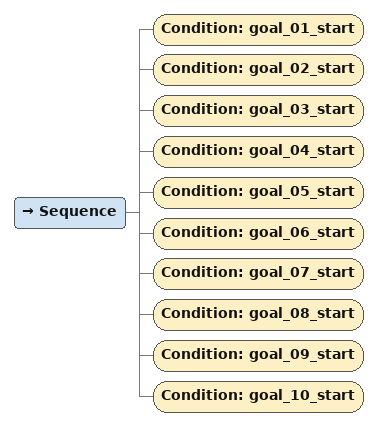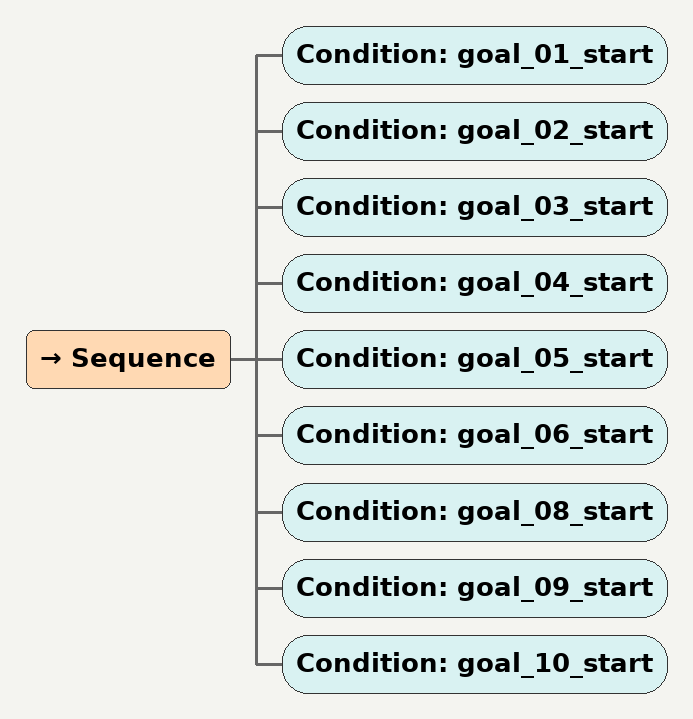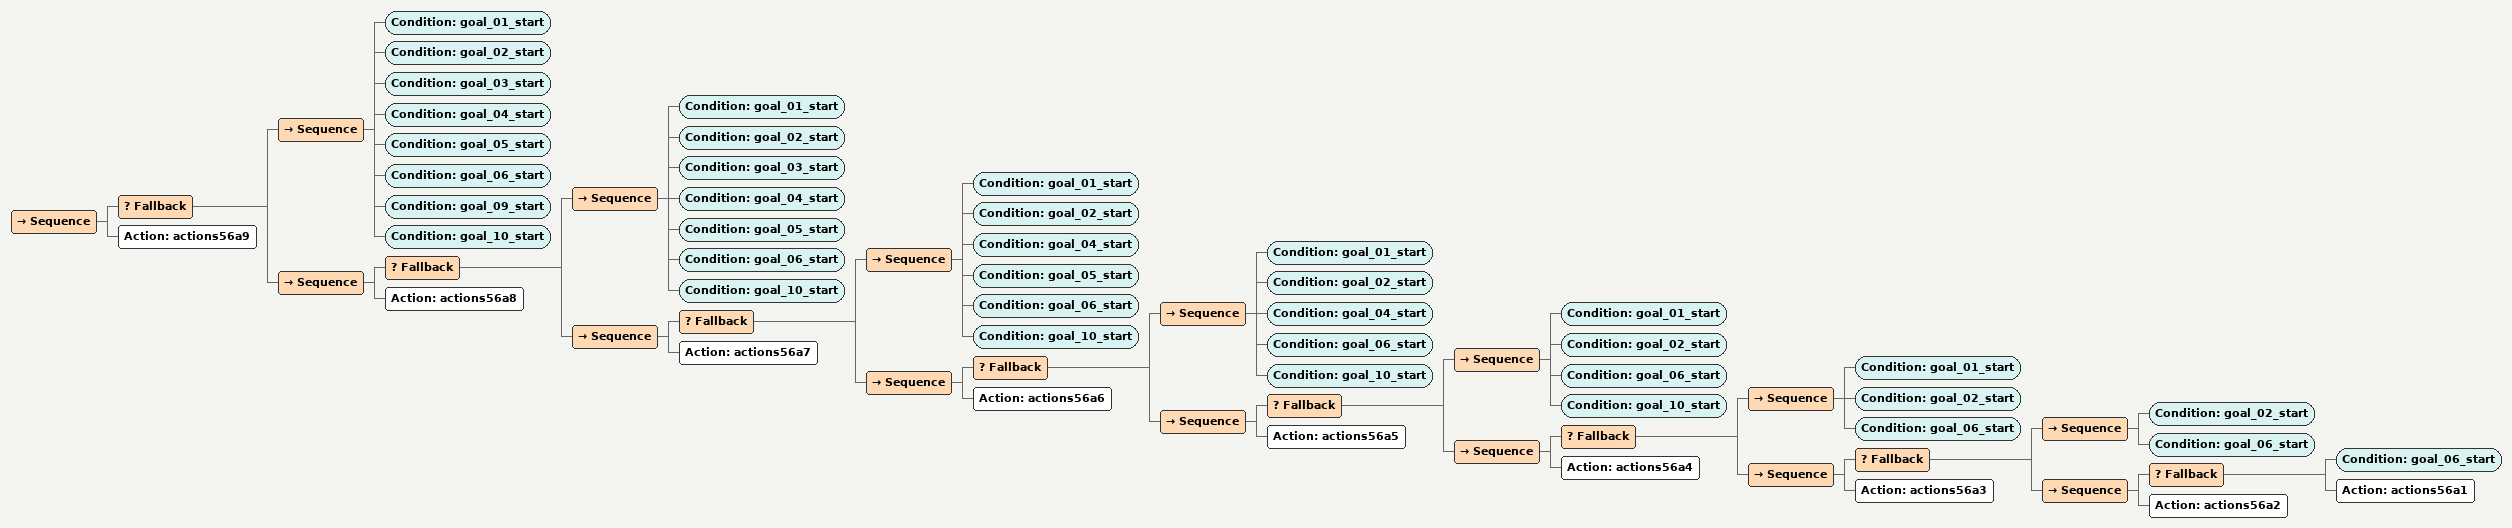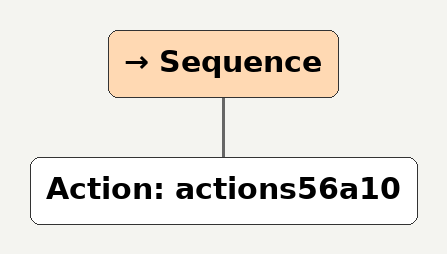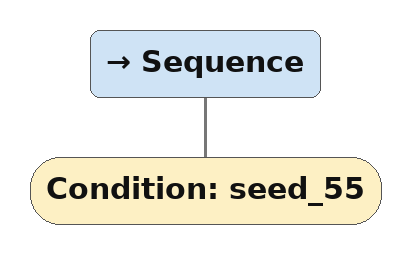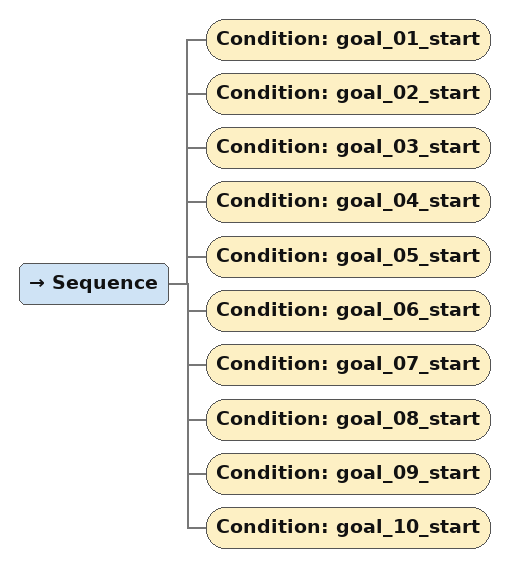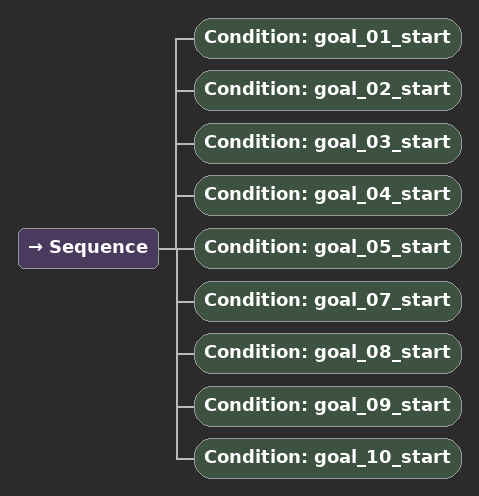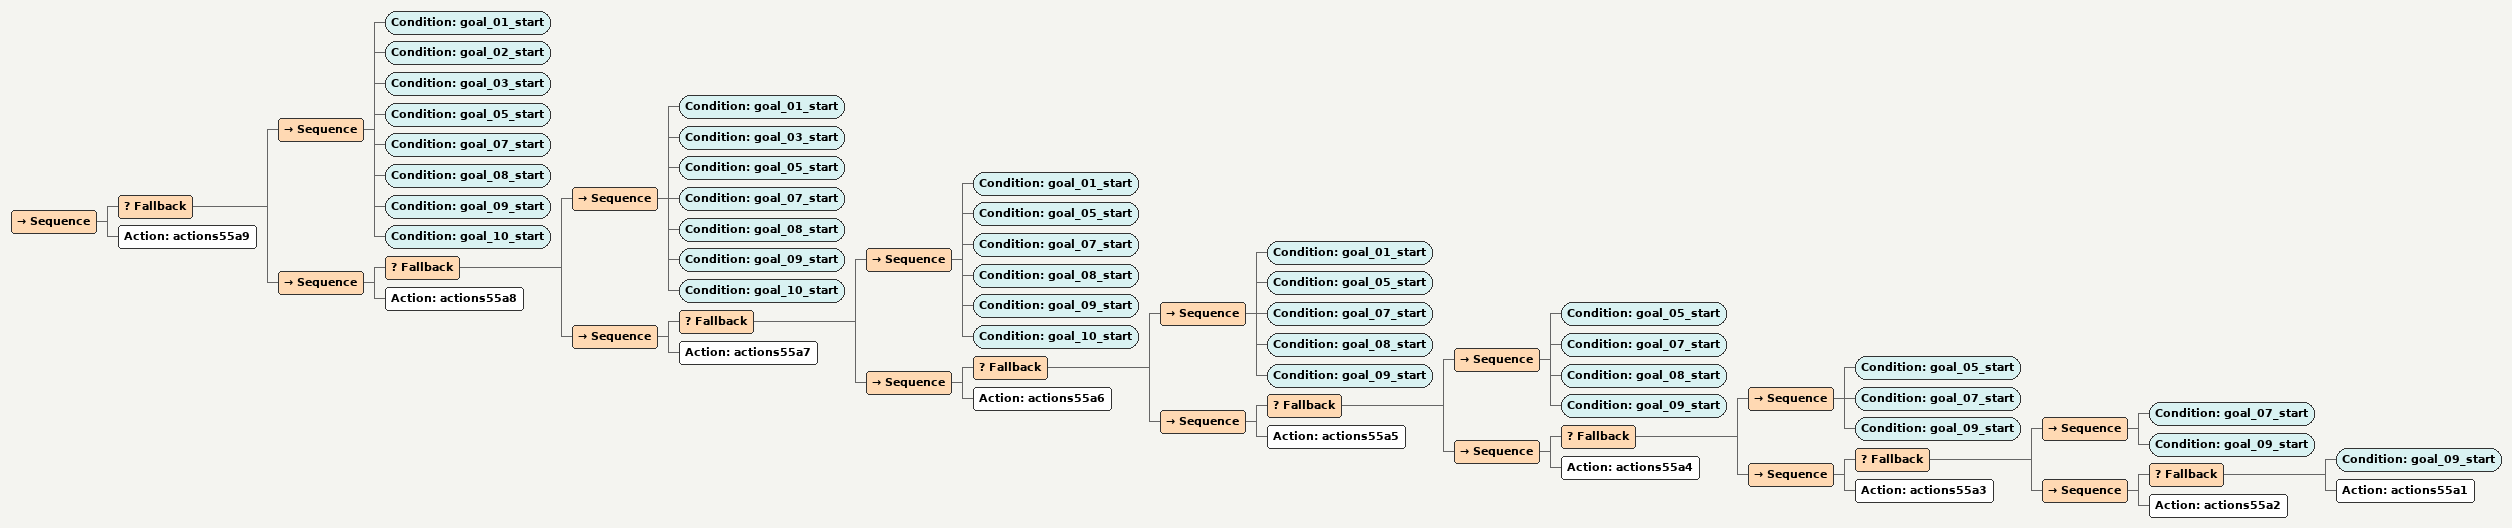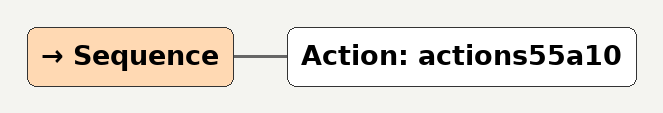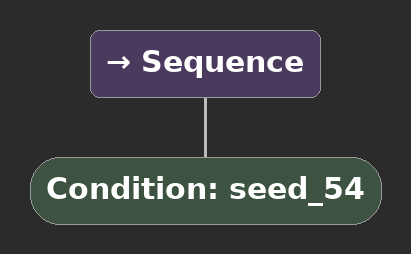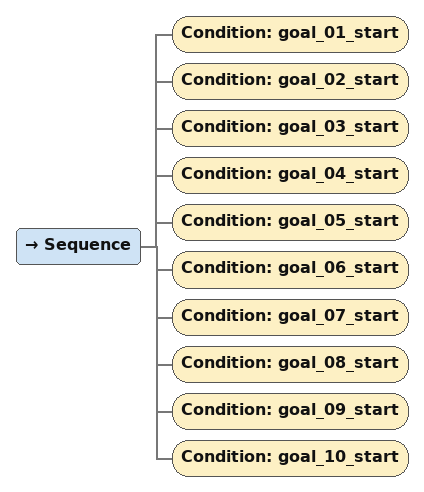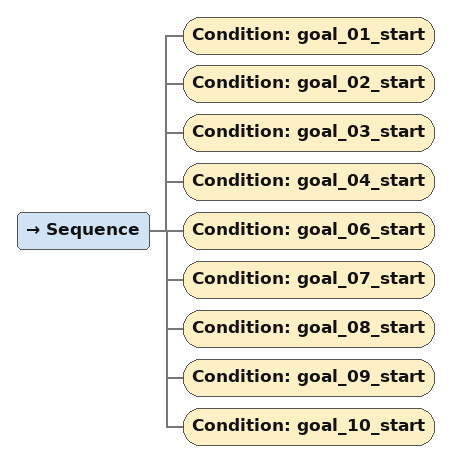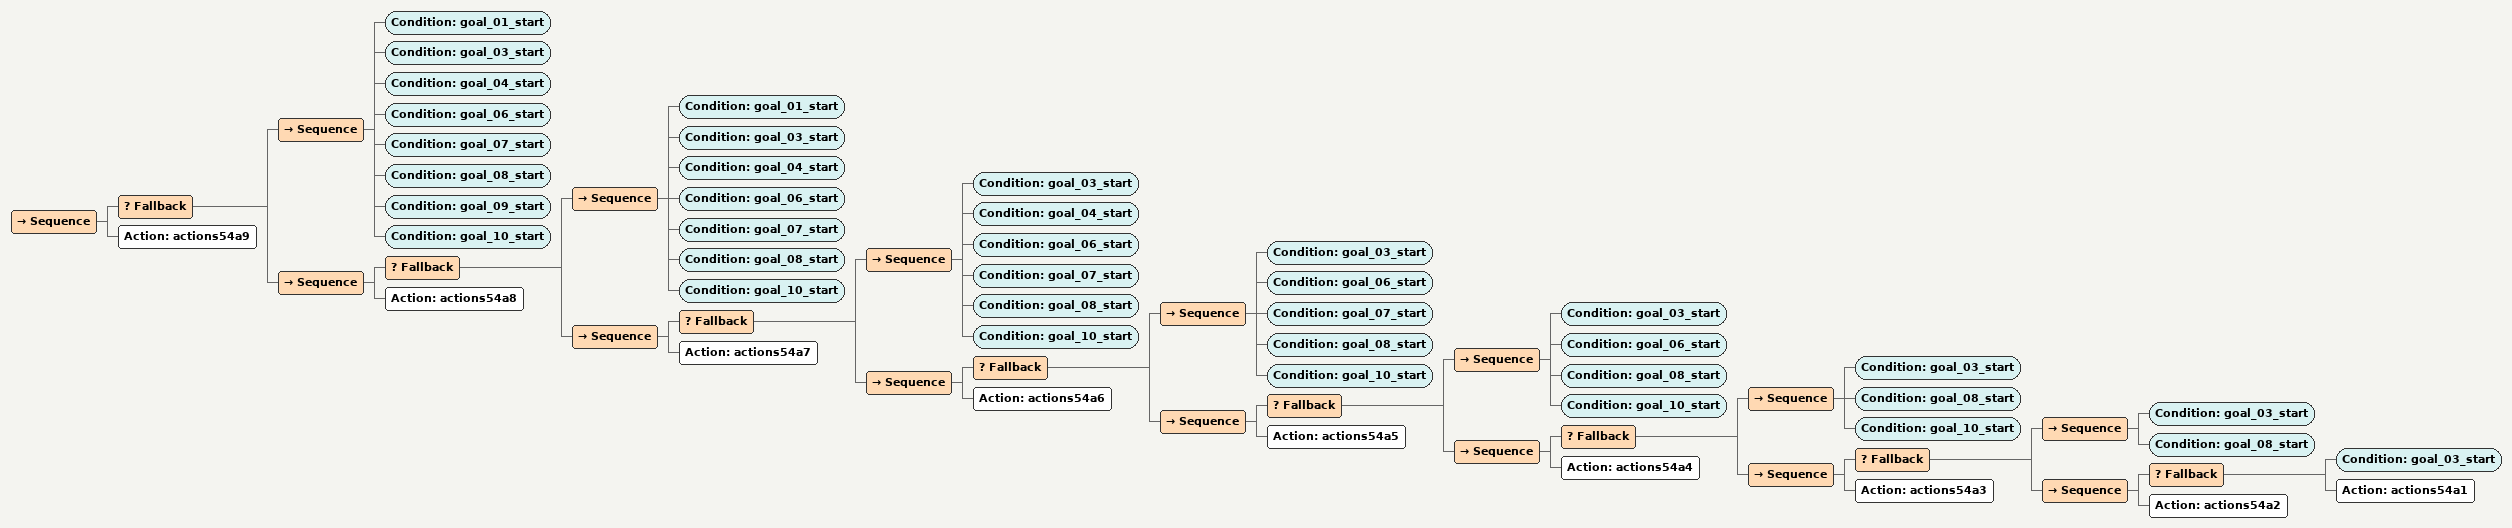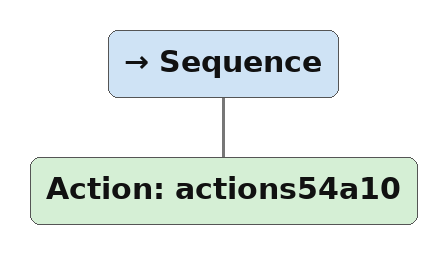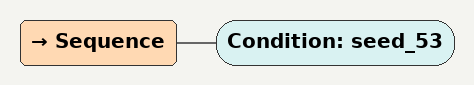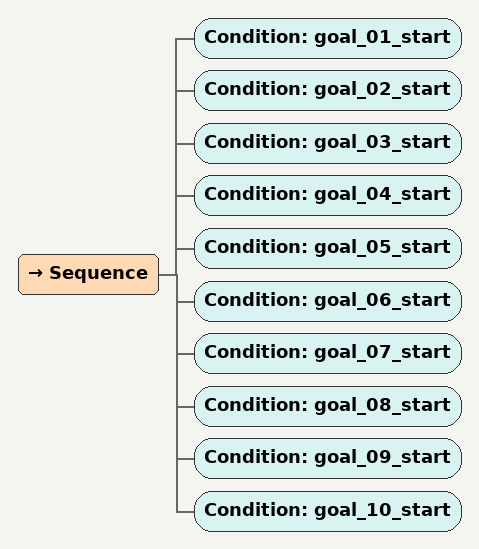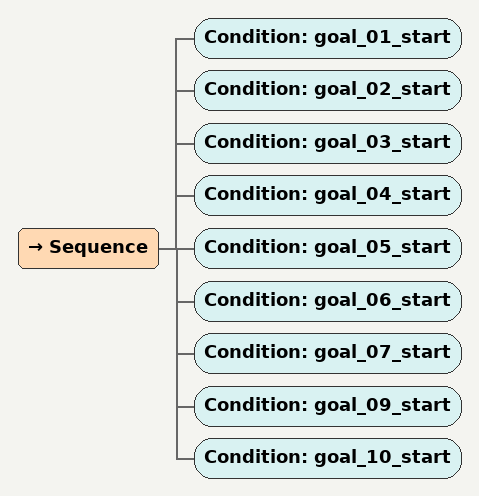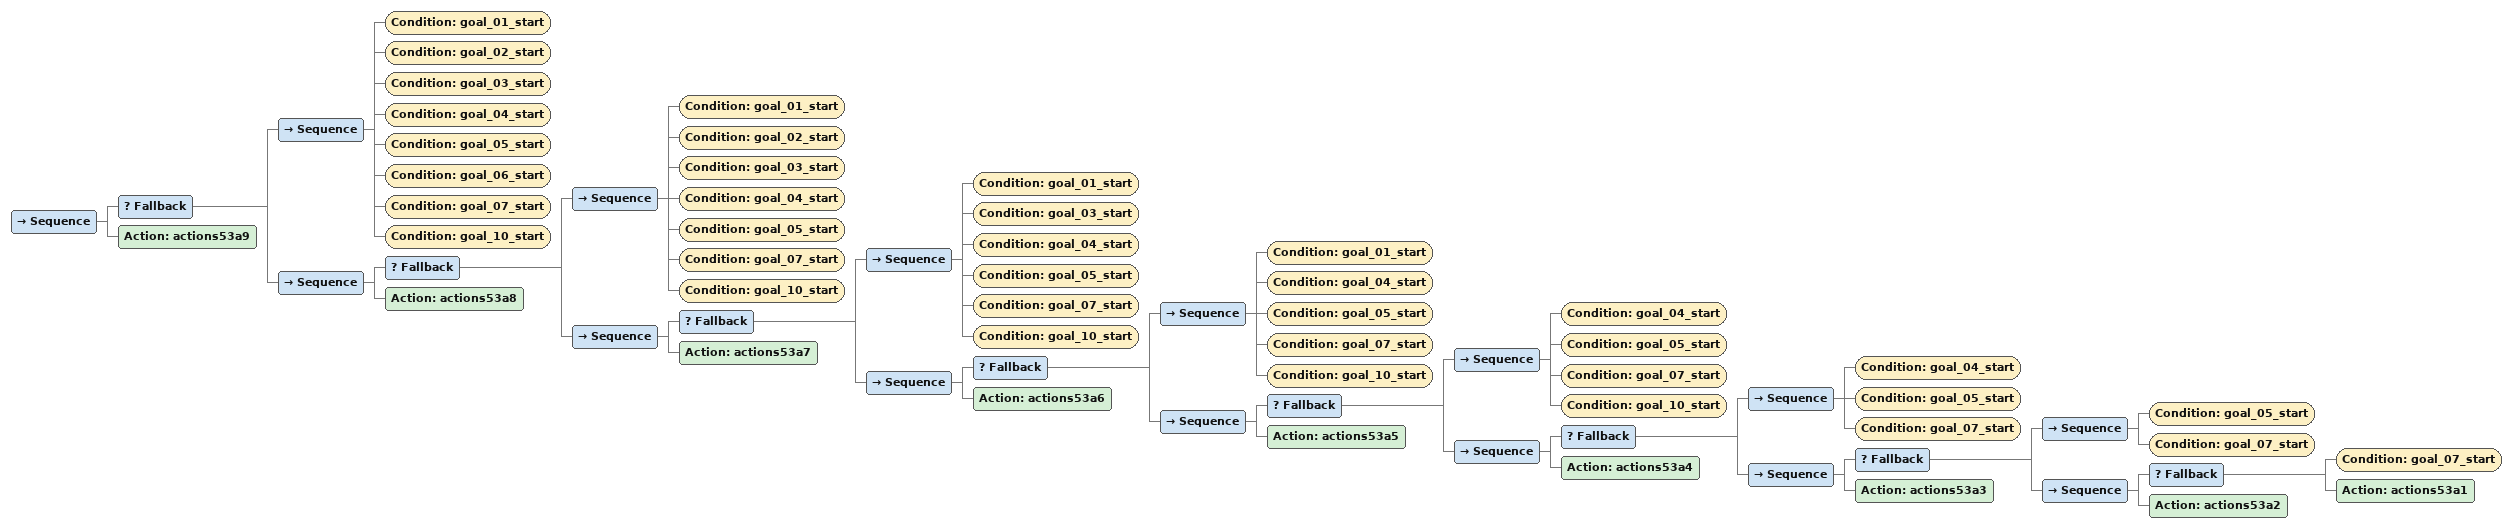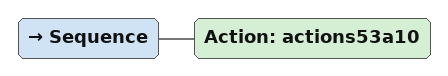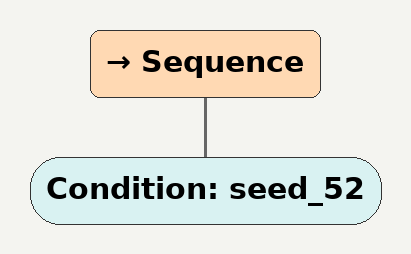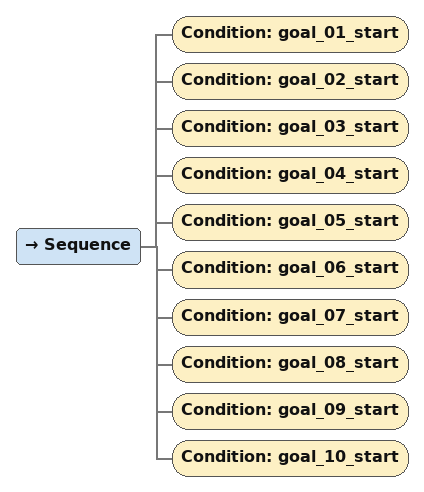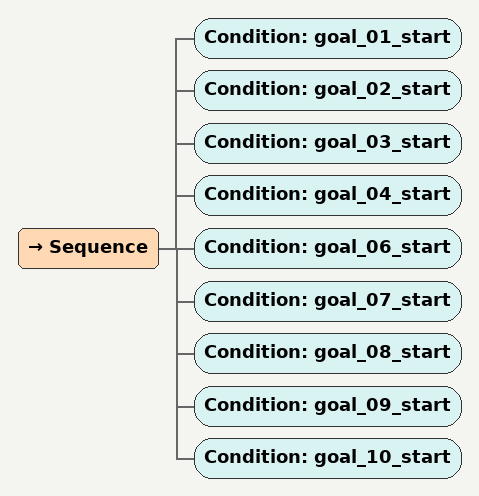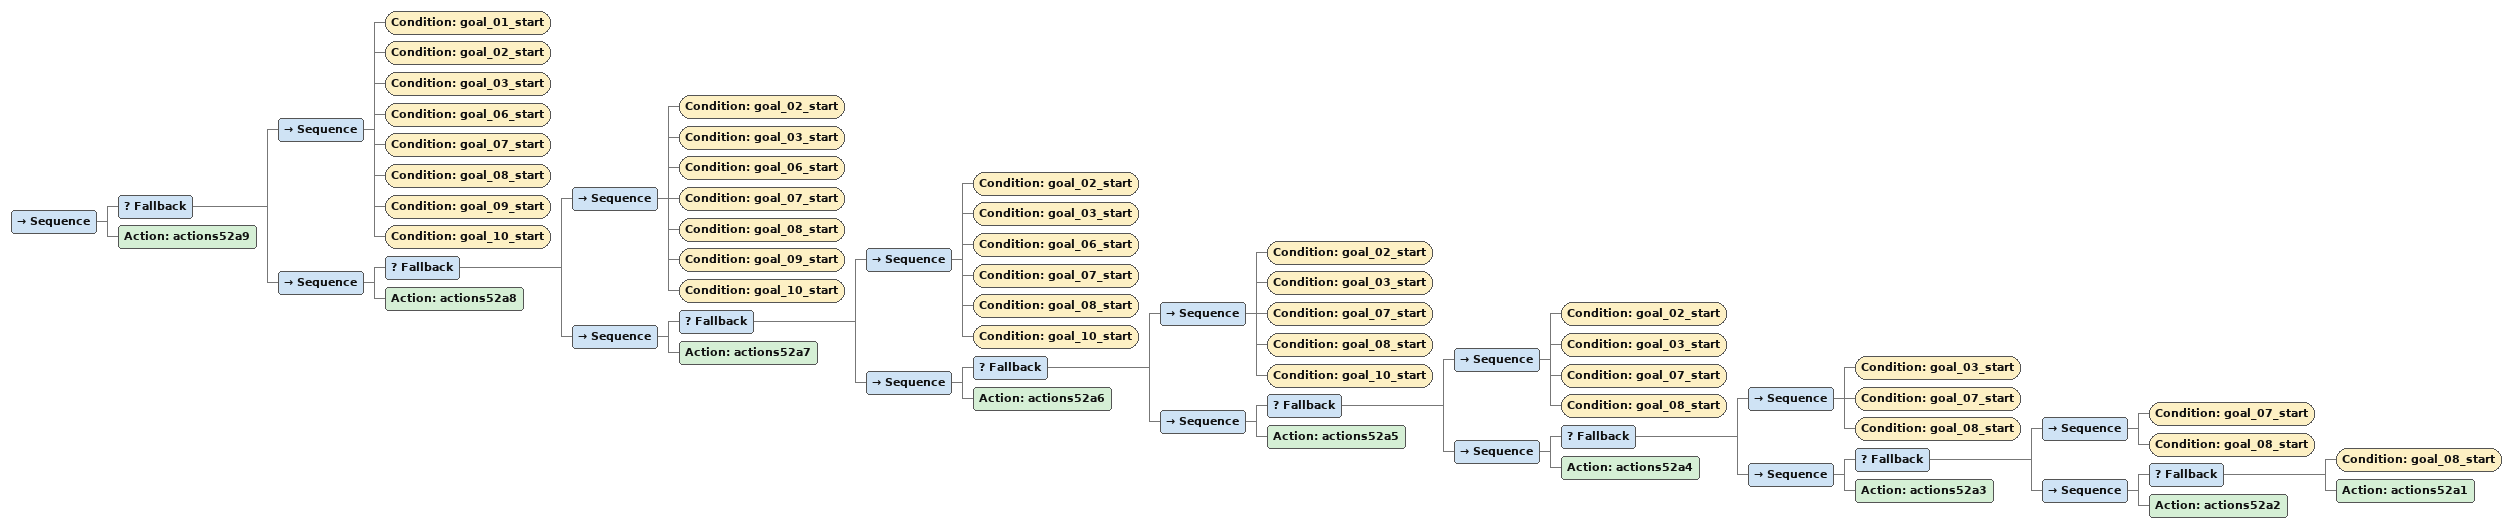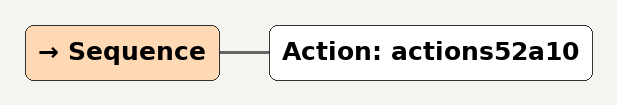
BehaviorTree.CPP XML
<Sequence><Condition ID="goal_01_start"/><Condition ID="goal_02_start"/><Condition ID="goal_03_start"/><Condition ID="goal_04_start"/><Condition ID="goal_05_start"/><Condition ID="goal_06_start"/><Condition ID="goal_07_start"/><Condition ID="goal_08_start"/><Condition ID="goal_09_start"/><Condition ID="goal_10_start"/></Sequence>

<Sequence><Condition ID="goal_01_start"/><Condition ID="goal_02_start"/><Condition ID="goal_03_start"/><Condition ID="goal_04_start"/><Condition ID="goal_05_start"/><Condition ID="goal_06_start"/><Condition ID="goal_08_start"/><Condition ID="goal_09_start"/><Condition ID="goal_10_start"/></Sequence>

<Sequence><Fallback><Sequence><Condition ID="goal_01_start"/><Condition ID="goal_02_start"/><Condition ID="goal_03_start"/><Condition ID="goal_04_start"/><Condition ID="goal_05_start"/><Condition ID="goal_06_start"/><Condition ID="goal_09_start"/><Condition ID="goal_10_start"/></Sequence><Sequence><Fallback><Sequence><Condition ID="goal_01_start"/><Condition ID="goal_02_start"/><Condition ID="goal_03_start"/><Condition ID="goal_04_start"/><Condition ID="goal_05_start"/><Condition ID="goal_06_start"/><Condition ID="goal_10_start"/></Sequence><Sequence><Fallback><Sequence><Condition ID="goal_01_start"/><Condition ID="goal_02_start"/><Condition ID="goal_04_start"/><Condition ID="goal_05_start"/><Condition ID="goal_06_start"/><Condition ID="goal_10_start"/></Sequence><Sequence><Fallback><Sequence><Condition ID="goal_01_start"/><Condition ID="goal_02_start"/><Condition ID="goal_04_start"/><Condition ID="goal_06_start"/><Condition ID="goal_10_start"/></Sequence><Sequence><Fallback><Sequence><Condition ID="goal_01_start"/><Condition ID="goal_02_start"/><Condition ID="goal_06_start"/><Condition ID="goal_10_start"/></Sequence><Sequence><Fallback><Sequence><Condition ID="goal_01_start"/><Condition ID="goal_02_start"/><Condition ID="goal_06_start"/></Sequence><Sequence><Fallback><Sequence><Condition ID="goal_02_start"/><Condition ID="goal_06_start"/></Sequence><Sequence><Fallback><Condition ID="goal_06_start"/><Action ID="actions56a1"/></Fallback><Action ID="actions56a2"/></Sequence></Fallback><Action ID="actions56a3"/></Sequence></Fallback><Action ID="actions56a4"/></Sequence></Fallback><Action ID="actions56a5"/></Sequence></Fallback><Action ID="actions56a6"/></Sequence></Fallback><Action ID="actions56a7"/></Sequence></Fallback><Action ID="actions56a8"/></Sequence></Fallback><Action ID="actions56a9"/></Sequence>

<Sequence><Action ID="actions56a10"/></Sequence>

<Sequence><Condition ID="seed_55"/></Sequence>

<Sequence><Condition ID="goal_01_start"/><Condition ID="goal_02_start"/><Condition ID="goal_03_start"/><Condition ID="goal_04_start"/><Condition ID="goal_05_start"/><Condition ID="goal_06_start"/><Condition ID="goal_07_start"/><Condition ID="goal_08_start"/><Condition ID="goal_09_start"/><Condition ID="goal_10_start"/></Sequence>

<Sequence><Condition ID="goal_01_start"/><Condition ID="goal_02_start"/><Condition ID="goal_03_start"/><Condition ID="goal_04_start"/><Condition ID="goal_05_start"/><Condition ID="goal_07_start"/><Condition ID="goal_08_start"/><Condition ID="goal_09_start"/><Condition ID="goal_10_start"/></Sequence>

<Sequence><Fallback><Sequence><Condition ID="goal_01_start"/><Condition ID="goal_02_start"/><Condition ID="goal_03_start"/><Condition ID="goal_05_start"/><Condition ID="goal_07_start"/><Condition ID="goal_08_start"/><Condition ID="goal_09_start"/><Condition ID="goal_10_start"/></Sequence><Sequence><Fallback><Sequence><Condition ID="goal_01_start"/><Condition ID="goal_03_start"/><Condition ID="goal_05_start"/><Condition ID="goal_07_start"/><Condition ID="goal_08_start"/><Condition ID="goal_09_start"/><Condition ID="goal_10_start"/></Sequence><Sequence><Fallback><Sequence><Condition ID="goal_01_start"/><Condition ID="goal_05_start"/><Condition ID="goal_07_start"/><Condition ID="goal_08_start"/><Condition ID="goal_09_start"/><Condition ID="goal_10_start"/></Sequence><Sequence><Fallback><Sequence><Condition ID="goal_01_start"/><Condition ID="goal_05_start"/><Condition ID="goal_07_start"/><Condition ID="goal_08_start"/><Condition ID="goal_09_start"/></Sequence><Sequence><Fallback><Sequence><Condition ID="goal_05_start"/><Condition ID="goal_07_start"/><Condition ID="goal_08_start"/><Condition ID="goal_09_start"/></Sequence><Sequence><Fallback><Sequence><Condition ID="goal_05_start"/><Condition ID="goal_07_start"/><Condition ID="goal_09_start"/></Sequence><Sequence><Fallback><Sequence><Condition ID="goal_07_start"/><Condition ID="goal_09_start"/></Sequence><Sequence><Fallback><Condition ID="goal_09_start"/><Action ID="actions55a1"/></Fallback><Action ID="actions55a2"/></Sequence></Fallback><Action ID="actions55a3"/></Sequence></Fallback><Action ID="actions55a4"/></Sequence></Fallback><Action ID="actions55a5"/></Sequence></Fallback><Action ID="actions55a6"/></Sequence></Fallback><Action ID="actions55a7"/></Sequence></Fallback><Action ID="actions55a8"/></Sequence></Fallback><Action ID="actions55a9"/></Sequence>

<Sequence><Action ID="actions55a10"/></Sequence>

<Sequence><Condition ID="seed_54"/></Sequence>

<Sequence><Condition ID="goal_01_start"/><Condition ID="goal_02_start"/><Condition ID="goal_03_start"/><Condition ID="goal_04_start"/><Condition ID="goal_05_start"/><Condition ID="goal_06_start"/><Condition ID="goal_07_start"/><Condition ID="goal_08_start"/><Condition ID="goal_09_start"/><Condition ID="goal_10_start"/></Sequence>

<Sequence><Condition ID="goal_01_start"/><Condition ID="goal_02_start"/><Condition ID="goal_03_start"/><Condition ID="goal_04_start"/><Condition ID="goal_06_start"/><Condition ID="goal_07_start"/><Condition ID="goal_08_start"/><Condition ID="goal_09_start"/><Condition ID="goal_10_start"/></Sequence>

<Sequence><Fallback><Sequence><Condition ID="goal_01_start"/><Condition ID="goal_03_start"/><Condition ID="goal_04_start"/><Condition ID="goal_06_start"/><Condition ID="goal_07_start"/><Condition ID="goal_08_start"/><Condition ID="goal_09_start"/><Condition ID="goal_10_start"/></Sequence><Sequence><Fallback><Sequence><Condition ID="goal_01_start"/><Condition ID="goal_03_start"/><Condition ID="goal_04_start"/><Condition ID="goal_06_start"/><Condition ID="goal_07_start"/><Condition ID="goal_08_start"/><Condition ID="goal_10_start"/></Sequence><Sequence><Fallback><Sequence><Condition ID="goal_03_start"/><Condition ID="goal_04_start"/><Condition ID="goal_06_start"/><Condition ID="goal_07_start"/><Condition ID="goal_08_start"/><Condition ID="goal_10_start"/></Sequence><Sequence><Fallback><Sequence><Condition ID="goal_03_start"/><Condition ID="goal_06_start"/><Condition ID="goal_07_start"/><Condition ID="goal_08_start"/><Condition ID="goal_10_start"/></Sequence><Sequence><Fallback><Sequence><Condition ID="goal_03_start"/><Condition ID="goal_06_start"/><Condition ID="goal_08_start"/><Condition ID="goal_10_start"/></Sequence><Sequence><Fallback><Sequence><Condition ID="goal_03_start"/><Condition ID="goal_08_start"/><Condition ID="goal_10_start"/></Sequence><Sequence><Fallback><Sequence><Condition ID="goal_03_start"/><Condition ID="goal_08_start"/></Sequence><Sequence><Fallback><Condition ID="goal_03_start"/><Action ID="actions54a1"/></Fallback><Action ID="actions54a2"/></Sequence></Fallback><Action ID="actions54a3"/></Sequence></Fallback><Action ID="actions54a4"/></Sequence></Fallback><Action ID="actions54a5"/></Sequence></Fallback><Action ID="actions54a6"/></Sequence></Fallback><Action ID="actions54a7"/></Sequence></Fallback><Action ID="actions54a8"/></Sequence></Fallback><Action ID="actions54a9"/></Sequence>

<Sequence><Action ID="actions54a10"/></Sequence>

<Sequence><Condition ID="seed_53"/></Sequence>

<Sequence><Condition ID="goal_01_start"/><Condition ID="goal_02_start"/><Condition ID="goal_03_start"/><Condition ID="goal_04_start"/><Condition ID="goal_05_start"/><Condition ID="goal_06_start"/><Condition ID="goal_07_start"/><Condition ID="goal_08_start"/><Condition ID="goal_09_start"/><Condition ID="goal_10_start"/></Sequence>

<Sequence><Condition ID="goal_01_start"/><Condition ID="goal_02_start"/><Condition ID="goal_03_start"/><Condition ID="goal_04_start"/><Condition ID="goal_05_start"/><Condition ID="goal_06_start"/><Condition ID="goal_07_start"/><Condition ID="goal_09_start"/><Condition ID="goal_10_start"/></Sequence>

<Sequence><Fallback><Sequence><Condition ID="goal_01_start"/><Condition ID="goal_02_start"/><Condition ID="goal_03_start"/><Condition ID="goal_04_start"/><Condition ID="goal_05_start"/><Condition ID="goal_06_start"/><Condition ID="goal_07_start"/><Condition ID="goal_10_start"/></Sequence><Sequence><Fallback><Sequence><Condition ID="goal_01_start"/><Condition ID="goal_02_start"/><Condition ID="goal_03_start"/><Condition ID="goal_04_start"/><Condition ID="goal_05_start"/><Condition ID="goal_07_start"/><Condition ID="goal_10_start"/></Sequence><Sequence><Fallback><Sequence><Condition ID="goal_01_start"/><Condition ID="goal_03_start"/><Condition ID="goal_04_start"/><Condition ID="goal_05_start"/><Condition ID="goal_07_start"/><Condition ID="goal_10_start"/></Sequence><Sequence><Fallback><Sequence><Condition ID="goal_01_start"/><Condition ID="goal_04_start"/><Condition ID="goal_05_start"/><Condition ID="goal_07_start"/><Condition ID="goal_10_start"/></Sequence><Sequence><Fallback><Sequence><Condition ID="goal_04_start"/><Condition ID="goal_05_start"/><Condition ID="goal_07_start"/><Condition ID="goal_10_start"/></Sequence><Sequence><Fallback><Sequence><Condition ID="goal_04_start"/><Condition ID="goal_05_start"/><Condition ID="goal_07_start"/></Sequence><Sequence><Fallback><Sequence><Condition ID="goal_05_start"/><Condition ID="goal_07_start"/></Sequence><Sequence><Fallback><Condition ID="goal_07_start"/><Action ID="actions53a1"/></Fallback><Action ID="actions53a2"/></Sequence></Fallback><Action ID="actions53a3"/></Sequence></Fallback><Action ID="actions53a4"/></Sequence></Fallback><Action ID="actions53a5"/></Sequence></Fallback><Action ID="actions53a6"/></Sequence></Fallback><Action ID="actions53a7"/></Sequence></Fallback><Action ID="actions53a8"/></Sequence></Fallback><Action ID="actions53a9"/></Sequence>

<Sequence><Action ID="actions53a10"/></Sequence>

<Sequence><Condition ID="seed_52"/></Sequence>

<Sequence><Condition ID="goal_01_start"/><Condition ID="goal_02_start"/><Condition ID="goal_03_start"/><Condition ID="goal_04_start"/><Condition ID="goal_05_start"/><Condition ID="goal_06_start"/><Condition ID="goal_07_start"/><Condition ID="goal_08_start"/><Condition ID="goal_09_start"/><Condition ID="goal_10_start"/></Sequence>

<Sequence><Condition ID="goal_01_start"/><Condition ID="goal_02_start"/><Condition ID="goal_03_start"/><Condition ID="goal_04_start"/><Condition ID="goal_06_start"/><Condition ID="goal_07_start"/><Condition ID="goal_08_start"/><Condition ID="goal_09_start"/><Condition ID="goal_10_start"/></Sequence>

<Sequence><Fallback><Sequence><Condition ID="goal_01_start"/><Condition ID="goal_02_start"/><Condition ID="goal_03_start"/><Condition ID="goal_06_start"/><Condition ID="goal_07_start"/><Condition ID="goal_08_start"/><Condition ID="goal_09_start"/><Condition ID="goal_10_start"/></Sequence><Sequence><Fallback><Sequence><Condition ID="goal_02_start"/><Condition ID="goal_03_start"/><Condition ID="goal_06_start"/><Condition ID="goal_07_start"/><Condition ID="goal_08_start"/><Condition ID="goal_09_start"/><Condition ID="goal_10_start"/></Sequence><Sequence><Fallback><Sequence><Condition ID="goal_02_start"/><Condition ID="goal_03_start"/><Condition ID="goal_06_start"/><Condition ID="goal_07_start"/><Condition ID="goal_08_start"/><Condition ID="goal_10_start"/></Sequence><Sequence><Fallback><Sequence><Condition ID="goal_02_start"/><Condition ID="goal_03_start"/><Condition ID="goal_07_start"/><Condition ID="goal_08_start"/><Condition ID="goal_10_start"/></Sequence><Sequence><Fallback><Sequence><Condition ID="goal_02_start"/><Condition ID="goal_03_start"/><Condition ID="goal_07_start"/><Condition ID="goal_08_start"/></Sequence><Sequence><Fallback><Sequence><Condition ID="goal_03_start"/><Condition ID="goal_07_start"/><Condition ID="goal_08_start"/></Sequence><Sequence><Fallback><Sequence><Condition ID="goal_07_start"/><Condition ID="goal_08_start"/></Sequence><Sequence><Fallback><Condition ID="goal_08_start"/><Action ID="actions52a1"/></Fallback><Action ID="actions52a2"/></Sequence></Fallback><Action ID="actions52a3"/></Sequence></Fallback><Action ID="actions52a4"/></Sequence></Fallback><Action ID="actions52a5"/></Sequence></Fallback><Action ID="actions52a6"/></Sequence></Fallback><Action ID="actions52a7"/></Sequence></Fallback><Action ID="actions52a8"/></Sequence></Fallback><Action ID="actions52a9"/></Sequence>

<Sequence><Action ID="actions52a10"/></Sequence>
